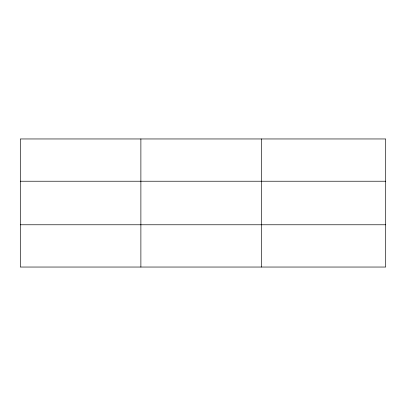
<?xml version="1.0" encoding="UTF-8"?>
<svg xmlns="http://www.w3.org/2000/svg" width="406" height="406" viewBox="0 0 406 406"><rect width="100%" height="100%" fill="white"/><g stroke="black" fill="none" stroke-linecap="round" stroke-linejoin="round"><path stroke-width="0.61" d="M140.882 138.959L140.882 267.041M261.464 138.959L261.464 267.041M385.7 181.228L385.7 138.959L20.3 138.959L20.3 267.041L385.7 267.041L385.7 181.228L20.3 181.228M20.3 224.772L385.7 224.772"/></g></svg>
